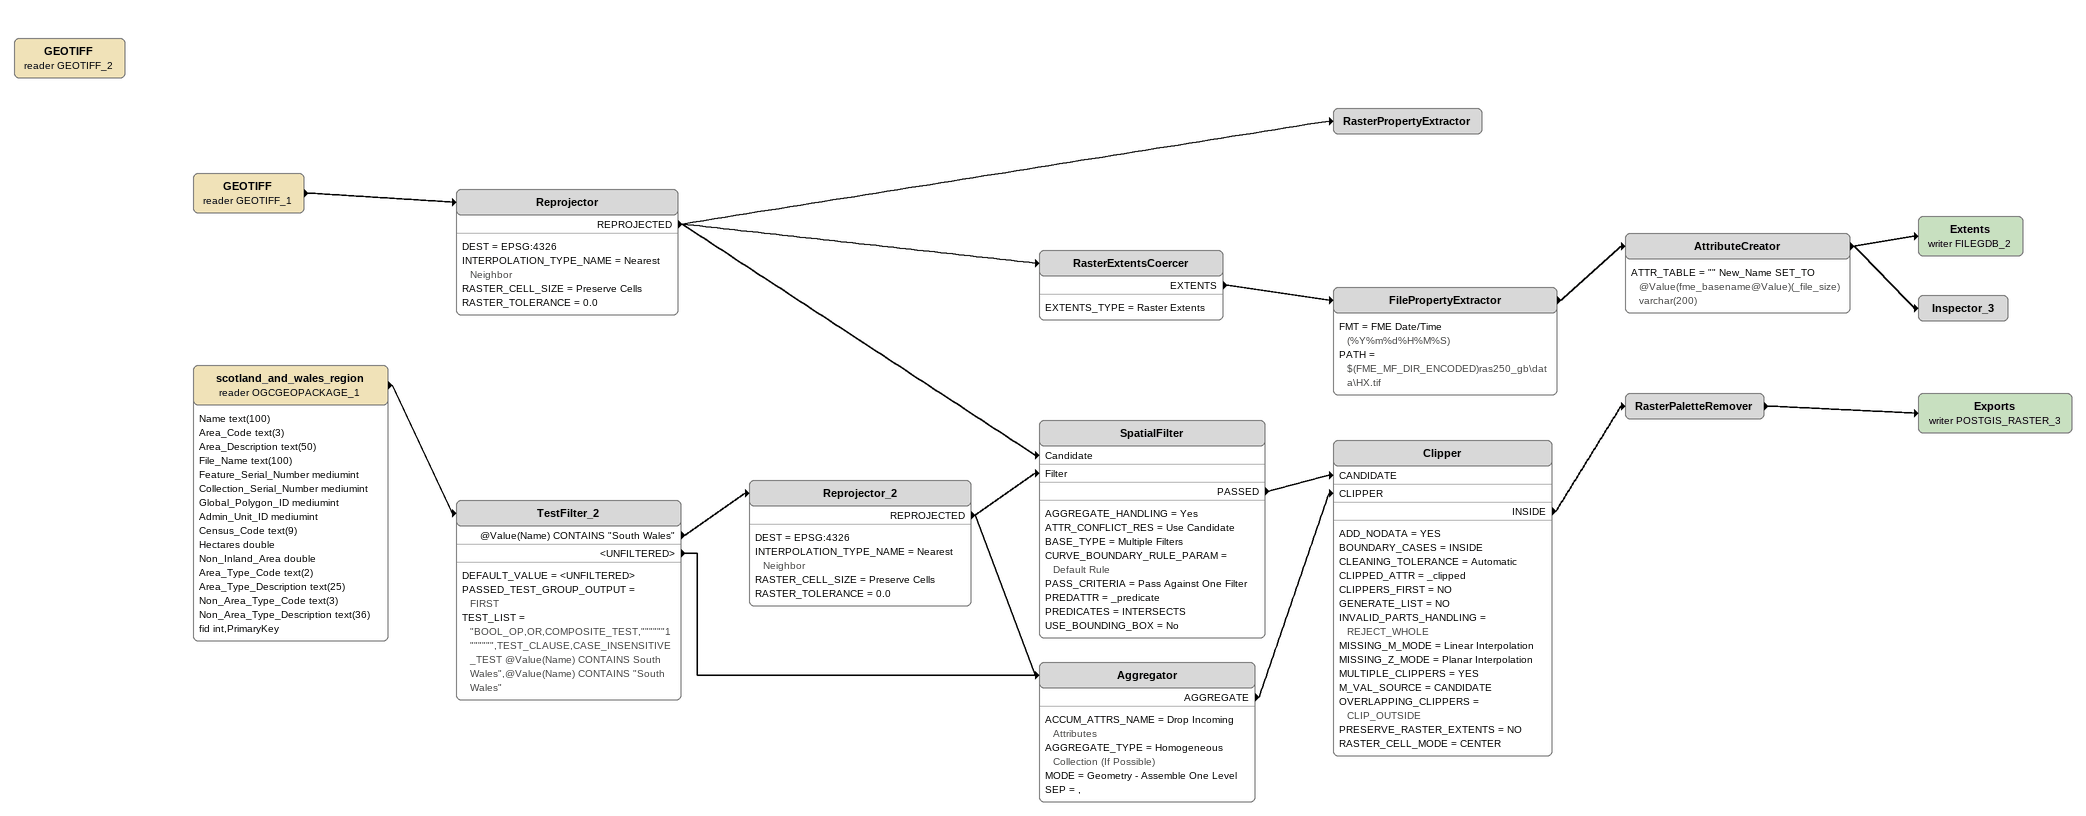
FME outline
GEOTIFF (reader GEOTIFF_2)
GEOTIFF (reader GEOTIFF_1)
    -> Reprojector
Reprojector
    DEST = EPSG:4326
    INTERPOLATION_TYPE_NAME = Nearest Neighbor
    RASTER_CELL_SIZE = Preserve Cells
    RASTER_TOLERANCE = 0.0
    REPROJECTED -> RasterPropertyExtractor
    REPROJECTED -> RasterExtentsCoercer
    REPROJECTED -> SpatialFilter [Candidate]
RasterPropertyExtractor
RasterExtentsCoercer
    EXTENTS_TYPE = Raster Extents
    EXTENTS -> FilePropertyExtractor
FilePropertyExtractor
    FMT = FME Date/Time (%Y%m%d%H%M%S)
    PATH = $(FME_MF_DIR_ENCODED)ras250_gb\data\HX.tif
    -> AttributeCreator
AttributeCreator
    ATTR_TABLE = "" New_Name SET_TO @Value(fme_basename@Value)(_file_size) varchar(200)
    -> Inspector_3
    -> Extents (writer FILEGDB_2)
Extents (writer FILEGDB_2)
Inspector_3
scotland_and_wales_region (reader OGCGEOPACKAGE_1)
    attributes: Name text(100), Area_Code text(3), Area_Description text(50), File_Name text(100), Feature_Serial_Number mediumint, Collection_Serial_Number mediumint, Global_Polygon_ID mediumint, Admin_Unit_ID mediumint, Census_Code text(9), Hectares double, Non_Inland_Area double, Area_Type_Code text(2), Area_Type_Description text(25), Non_Area_Type_Code text(3), Non_Area_Type_Description text(36), fid int,PrimaryKey
    -> TestFilter_2
TestFilter_2
    DEFAULT_VALUE = <UNFILTERED>
    PASSED_TEST_GROUP_OUTPUT = FIRST
    TEST_LIST = "BOOL_OP,OR,COMPOSITE_TEST,""""""1"""""",TEST_CLAUSE,CASE_INSENSITIVE_TEST @Value(Name) CONTAINS South Wales",@Value(Name) CONTAINS "South Wales"
    @Value(Name) CONTAINS "South Wales" -> Reprojector_2
    <UNFILTERED> -> Aggregator
Reprojector_2
    DEST = EPSG:4326
    INTERPOLATION_TYPE_NAME = Nearest Neighbor
    RASTER_CELL_SIZE = Preserve Cells
    RASTER_TOLERANCE = 0.0
    REPROJECTED -> Aggregator
    REPROJECTED -> SpatialFilter [Filter]
SpatialFilter
    AGGREGATE_HANDLING = Yes
    ATTR_CONFLICT_RES = Use Candidate
    BASE_TYPE = Multiple Filters
    CURVE_BOUNDARY_RULE_PARAM = Default Rule
    PASS_CRITERIA = Pass Against One Filter
    PREDATTR = _predicate
    PREDICATES = INTERSECTS
    USE_BOUNDING_BOX = No
    PASSED -> Clipper [CANDIDATE]
Aggregator
    ACCUM_ATTRS_NAME = Drop Incoming Attributes
    AGGREGATE_TYPE = Homogeneous Collection (If Possible)
    MODE = Geometry - Assemble One Level
    SEP = ,
    AGGREGATE -> Clipper [CLIPPER]
Clipper
    ADD_NODATA = YES
    BOUNDARY_CASES = INSIDE
    CLEANING_TOLERANCE = Automatic
    CLIPPED_ATTR = _clipped
    CLIPPERS_FIRST = NO
    GENERATE_LIST = NO
    INVALID_PARTS_HANDLING = REJECT_WHOLE
    MISSING_M_MODE = Linear Interpolation
    MISSING_Z_MODE = Planar Interpolation
    MULTIPLE_CLIPPERS = YES
    M_VAL_SOURCE = CANDIDATE
    OVERLAPPING_CLIPPERS = CLIP_OUTSIDE
    PRESERVE_RASTER_EXTENTS = NO
    RASTER_CELL_MODE = CENTER
    INSIDE -> RasterPaletteRemover
RasterPaletteRemover
    -> Exports (writer POSTGIS_RASTER_3)
Exports (writer POSTGIS_RASTER_3)
